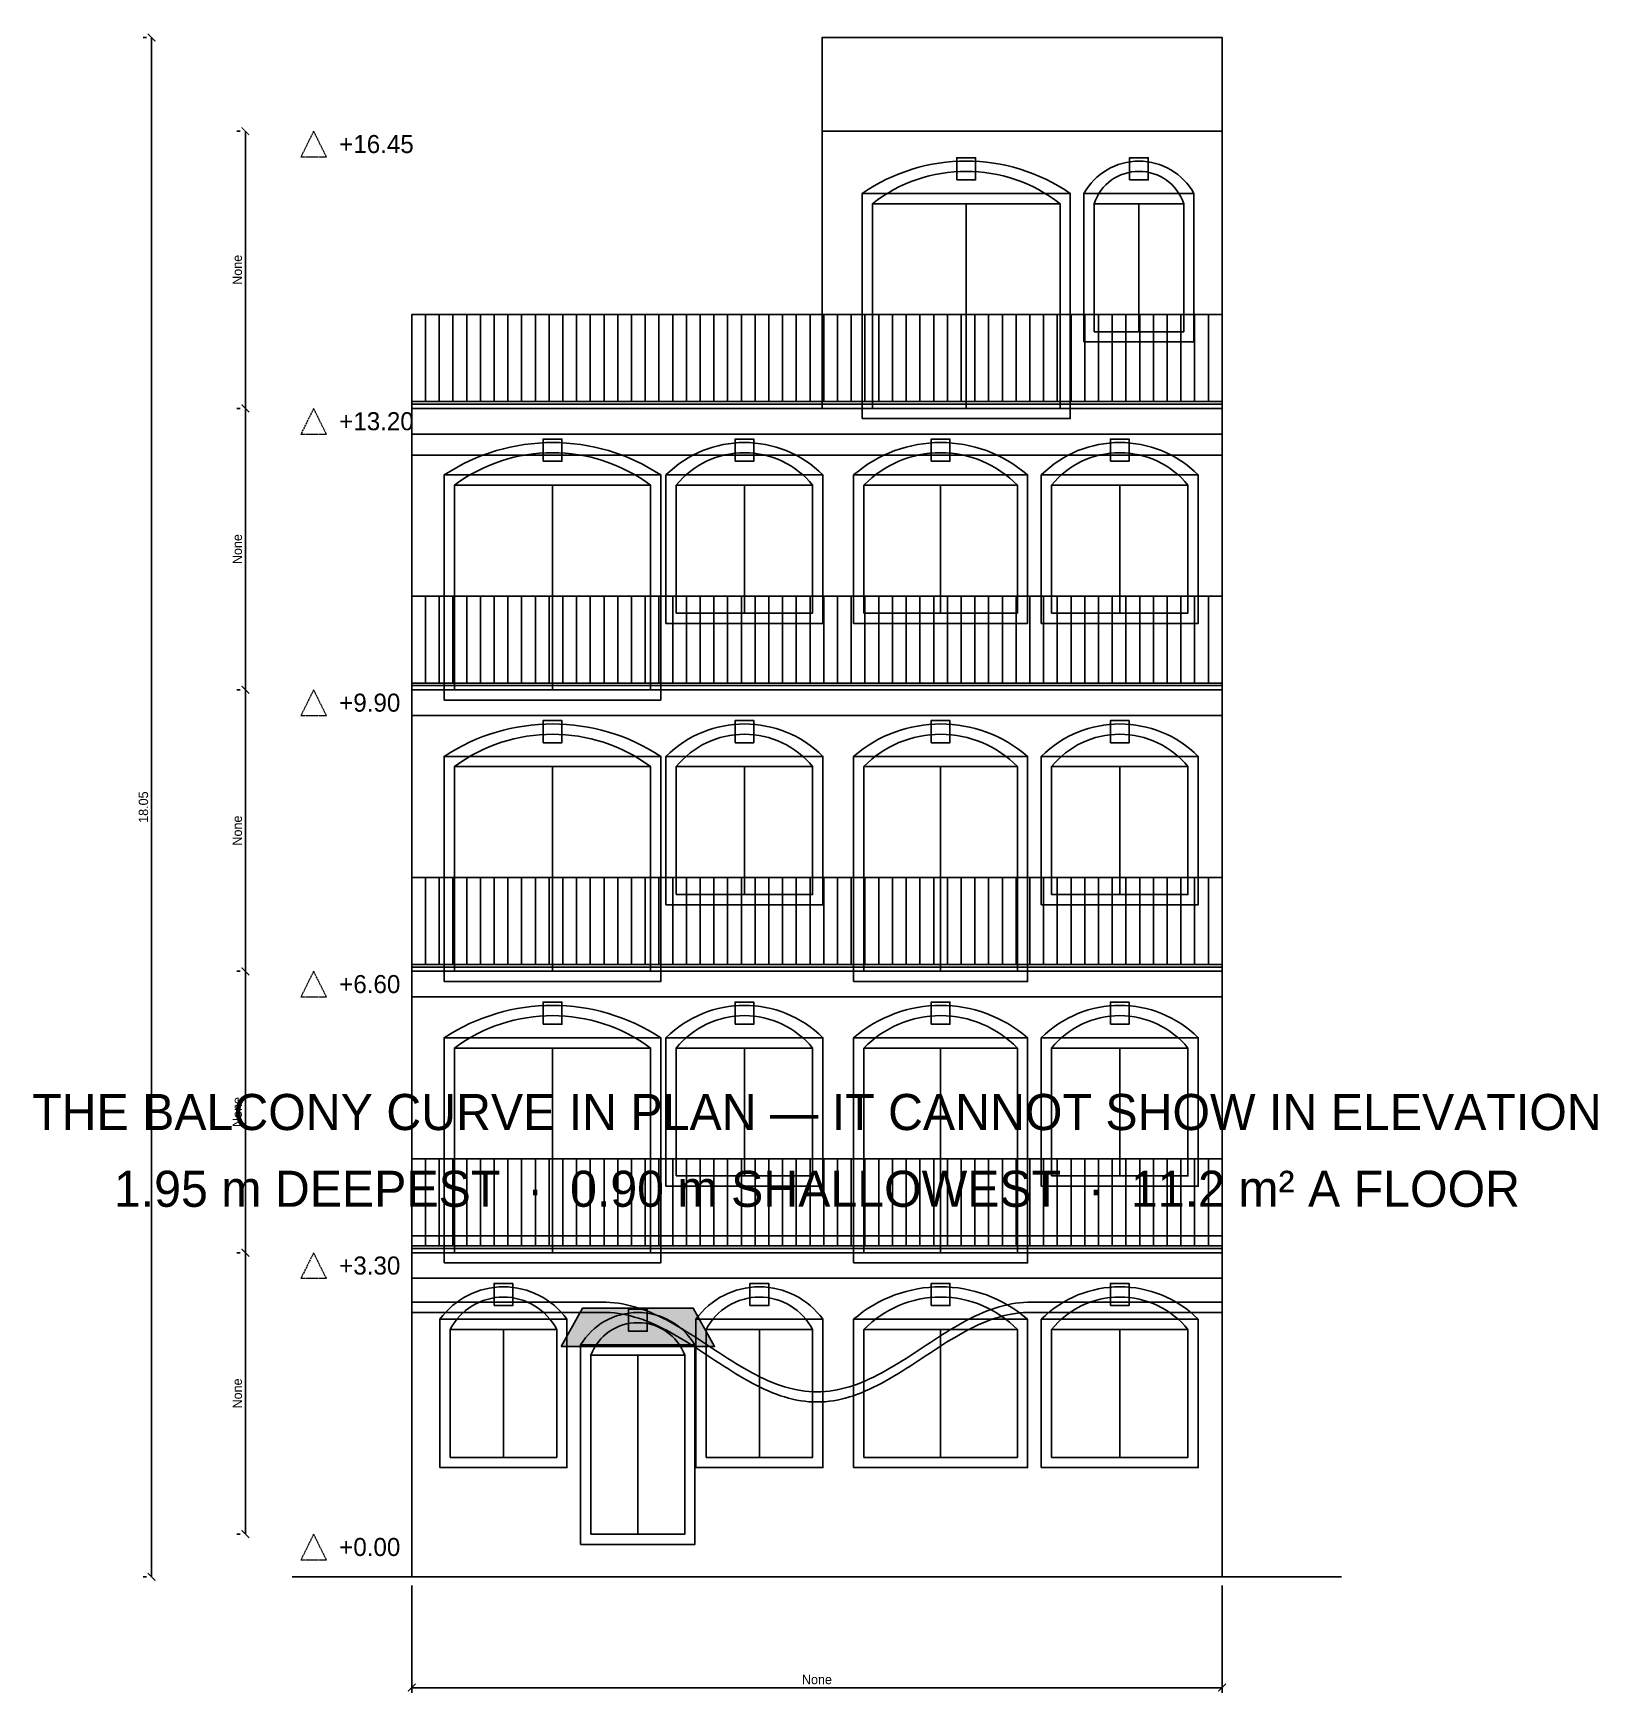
# Model space of a CAD drawing. Header units: millimetres. Extents: x 8062 to 26404, y -1860 to 17600.
import ezdxf
from ezdxf.enums import TextEntityAlignment as Align

# ---------------------------------------------------------------- set-up
doc = ezdxf.new("R2010")
doc.units = ezdxf.units.MM
doc.header["$LTSCALE"] = 20
doc.linetypes.add('DASHED', pattern=[1.524, 1.27, -0.254])
for name, color, linetype, lineweight in [('A-ANNO-DIMS', 5, 'CONTINUOUS', 13), ('A-ANNO-PATT', 8, 'CONTINUOUS', 9), ('A-ANNO-SYMB', 5, 'DASHED', 13), ('A-ANNO-TEXT', 7, 'CONTINUOUS', 13), ('A-FLOR', 7, 'CONTINUOUS', 25)]:
    doc.layers.add(name, color=color, linetype=linetype, lineweight=lineweight)
doc.dimstyles.new('ARCH', dxfattribs={"dimtxt": 2.2, "dimasz": 1.8, "dimexe": 1.2, "dimexo": 2, "dimgap": 0.8, "dimtad": 1, "dimlfac": 0.001, "dimblk": 'ARCHTICK', "dimcen": 2.5, "dimazin": 3, "dimtfac": 1, "dimtmove": 0, "dimatfit": 3})

# ---------------------------------------------------------------- blocks, each defined once
blk = doc.blocks.new('_ARCHTICK')
at = {"color": 0, "linetype": 'BYBLOCK', "const_width": 0.15}
blk.add_lwpolyline([(-0.5, -0.5), (0.5, 0.5)], dxfattribs=at)

msp = doc.modelspace()

# ---------------------------------------------------------------- hatches: boundary and pattern name
at = {"layer": 'A-ANNO-PATT'}
msp.add_hatch(color=7, dxfattribs=at).paths.add_polyline_path([(14250, 2200), (16050, 2200), (15800, 2650), (14500, 2650)])

# ---------------------------------------------------------------- linework, layer by layer
at = {"layer": 'A-ANNO-SYMB'}
for points in [[(11350, 16450), (11200, 16150), (11500, 16150)], [(11350, 13200), (11200, 12900), (11500, 12900)], [(11350, 9900), (11200, 9600), (11500, 9600)], [(11350, 6600), (11200, 6300), (11500, 6300)], [(11350, 3300), (11200, 3000), (11500, 3000)], [(11350, 0), (11200, -300), (11500, -300)]]:
    msp.add_lwpolyline(points, close=True, dxfattribs=at)
at = {"layer": 'A-FLOR'}
for p, q in [((19000, 13200), (19000, 15600)), ((21025, 14100), (21025, 15600)), ((12500, 14300), (22000, 14300)), ((12661.017, 13280), (12661.017, 14300)), ((12822.034, 13280), (12822.034, 14300)), ((12983.051, 13280), (12983.051, 14300)), ((13144.068, 13280), (13144.068, 14300)), ((13305.085, 13280), (13305.085, 14300)), ((13466.102, 13280), (13466.102, 14300)), ((13627.119, 13280), (13627.119, 14300)), ((13788.136, 13280), (13788.136, 14300)), ((13949.153, 13280), (13949.153, 14300)), ((14110.169, 13280), (14110.169, 14300)), ((14271.186, 13280), (14271.186, 14300)), ((14432.203, 13280), (14432.203, 14300)), ((14593.22, 13280), (14593.22, 14300)), ((14754.237, 13280), (14754.237, 14300)), ((14915.254, 13280), (14915.254, 14300)), ((15076.271, 13280), (15076.271, 14300)), ((15237.288, 13280), (15237.288, 14300)), ((15398.305, 13280), (15398.305, 14300)), ((15559.322, 13280), (15559.322, 14300)), ((15720.339, 13280), (15720.339, 14300)), ((15881.356, 13280), (15881.356, 14300)), ((16042.373, 13280), (16042.373, 14300)), ((16203.39, 13280), (16203.39, 14300)), ((16364.407, 13280), (16364.407, 14300)), ((16525.424, 13280), (16525.424, 14300)), ((16686.441, 13280), (16686.441, 14300)), ((16847.458, 13280), (16847.458, 14300)), ((17008.475, 13280), (17008.475, 14300)), ((17169.492, 13280), (17169.492, 14300)), ((17330.508, 13280), (17330.508, 14300)), ((17491.525, 13280), (17491.525, 14300)), ((17652.542, 13280), (17652.542, 14300)), ((17813.559, 13280), (17813.559, 14300)), ((17974.576, 13280), (17974.576, 14300)), ((18135.593, 13280), (18135.593, 14300)), ((18296.61, 13280), (18296.61, 14300)), ((18457.627, 13280), (18457.627, 14300)), ((18618.644, 13280), (18618.644, 14300)), ((18779.661, 13280), (18779.661, 14300)), ((18940.678, 13280), (18940.678, 14300)), ((19101.695, 13280), (19101.695, 14300)), ((19262.712, 13280), (19262.712, 14300)), ((19423.729, 13280), (19423.729, 14300)), ((19584.746, 13280), (19584.746, 14300)), ((19745.763, 13280), (19745.763, 14300)), ((19906.78, 13280), (19906.78, 14300)), ((20067.797, 13280), (20067.797, 14300)), ((20228.814, 13280), (20228.814, 14300)), ((20389.831, 13280), (20389.831, 14300)), ((20550.847, 13280), (20550.847, 14300)), ((20711.864, 13280), (20711.864, 14300)), ((20872.881, 13280), (20872.881, 14300)), ((21033.898, 13280), (21033.898, 14300)), ((21194.915, 13280), (21194.915, 14300)), ((21355.932, 13280), (21355.932, 14300)), ((21516.949, 13280), (21516.949, 14300)), ((21677.966, 13280), (21677.966, 14300)), ((21838.983, 13280), (21838.983, 14300)), ((12500, 13280), (22000, 13280)), ((14150, 9900), (14150, 12300)), ((16400, 10800), (16400, 12300)), ((18700, 10800), (18700, 12300)), ((20800, 10800), (20800, 12300)), ((12500, 11000), (22000, 11000)), ((12661.017, 9980), (12661.017, 11000)), ((12822.034, 9980), (12822.034, 11000)), ((12983.051, 9980), (12983.051, 11000)), ((13144.068, 9980), (13144.068, 11000)), ((13305.085, 9980), (13305.085, 11000)), ((13466.102, 9980), (13466.102, 11000)), ((13627.119, 9980), (13627.119, 11000)), ((13788.136, 9980), (13788.136, 11000)), ((13949.153, 9980), (13949.153, 11000)), ((14110.169, 9980), (14110.169, 11000)), ((14271.186, 9980), (14271.186, 11000)), ((14432.203, 9980), (14432.203, 11000)), ((14593.22, 9980), (14593.22, 11000)), ((14754.237, 9980), (14754.237, 11000)), ((14915.254, 9980), (14915.254, 11000)), ((15076.271, 9980), (15076.271, 11000)), ((15237.288, 9980), (15237.288, 11000)), ((15398.305, 9980), (15398.305, 11000)), ((15559.322, 9980), (15559.322, 11000)), ((15720.339, 9980), (15720.339, 11000)), ((15881.356, 9980), (15881.356, 11000)), ((16042.373, 9980), (16042.373, 11000)), ((16203.39, 9980), (16203.39, 11000)), ((16364.407, 9980), (16364.407, 11000)), ((16525.424, 9980), (16525.424, 11000)), ((16686.441, 9980), (16686.441, 11000)), ((16847.458, 9980), (16847.458, 11000)), ((17008.475, 9980), (17008.475, 11000)), ((17169.492, 9980), (17169.492, 11000)), ((17330.508, 9980), (17330.508, 11000)), ((17491.525, 9980), (17491.525, 11000)), ((17652.542, 9980), (17652.542, 11000)), ((17813.559, 9980), (17813.559, 11000)), ((17974.576, 9980), (17974.576, 11000)), ((18135.593, 9980), (18135.593, 11000)), ((18296.61, 9980), (18296.61, 11000)), ((18457.627, 9980), (18457.627, 11000)), ((18618.644, 9980), (18618.644, 11000)), ((18779.661, 9980), (18779.661, 11000)), ((18940.678, 9980), (18940.678, 11000)), ((19101.695, 9980), (19101.695, 11000)), ((19262.712, 9980), (19262.712, 11000)), ((19423.729, 9980), (19423.729, 11000)), ((19584.746, 9980), (19584.746, 11000)), ((19745.763, 9980), (19745.763, 11000)), ((19906.78, 9980), (19906.78, 11000)), ((20067.797, 9980), (20067.797, 11000)), ((20228.814, 9980), (20228.814, 11000)), ((20389.831, 9980), (20389.831, 11000)), ((20550.847, 9980), (20550.847, 11000)), ((20711.864, 9980), (20711.864, 11000)), ((20872.881, 9980), (20872.881, 11000)), ((21033.898, 9980), (21033.898, 11000)), ((21194.915, 9980), (21194.915, 11000)), ((21355.932, 9980), (21355.932, 11000)), ((21516.949, 9980), (21516.949, 11000)), ((21677.966, 9980), (21677.966, 11000)), ((21838.983, 9980), (21838.983, 11000)), ((12500, 9980), (22000, 9980)), ((14150, 6600), (14150, 9000)), ((16400, 7500), (16400, 9000)), ((18700, 6600), (18700, 9000)), ((20800, 7500), (20800, 9000)), ((12500, 7700), (22000, 7700)), ((12661.017, 6680), (12661.017, 7700)), ((12822.034, 6680), (12822.034, 7700)), ((12983.051, 6680), (12983.051, 7700)), ((13144.068, 6680), (13144.068, 7700)), ((13305.085, 6680), (13305.085, 7700)), ((13466.102, 6680), (13466.102, 7700)), ((13627.119, 6680), (13627.119, 7700)), ((13788.136, 6680), (13788.136, 7700)), ((13949.153, 6680), (13949.153, 7700)), ((14110.169, 6680), (14110.169, 7700)), ((14271.186, 6680), (14271.186, 7700)), ((14432.203, 6680), (14432.203, 7700)), ((14593.22, 6680), (14593.22, 7700)), ((14754.237, 6680), (14754.237, 7700)), ((14915.254, 6680), (14915.254, 7700)), ((15076.271, 6680), (15076.271, 7700)), ((15237.288, 6680), (15237.288, 7700)), ((15398.305, 6680), (15398.305, 7700)), ((15559.322, 6680), (15559.322, 7700)), ((15720.339, 6680), (15720.339, 7700)), ((15881.356, 6680), (15881.356, 7700)), ((16042.373, 6680), (16042.373, 7700)), ((16203.39, 6680), (16203.39, 7700)), ((16364.407, 6680), (16364.407, 7700)), ((16525.424, 6680), (16525.424, 7700)), ((16686.441, 6680), (16686.441, 7700)), ((16847.458, 6680), (16847.458, 7700)), ((17008.475, 6680), (17008.475, 7700)), ((17169.492, 6680), (17169.492, 7700)), ((17330.508, 6680), (17330.508, 7700)), ((17491.525, 6680), (17491.525, 7700)), ((17652.542, 6680), (17652.542, 7700)), ((17813.559, 6680), (17813.559, 7700)), ((17974.576, 6680), (17974.576, 7700)), ((18135.593, 6680), (18135.593, 7700)), ((18296.61, 6680), (18296.61, 7700)), ((18457.627, 6680), (18457.627, 7700)), ((18618.644, 6680), (18618.644, 7700)), ((18779.661, 6680), (18779.661, 7700)), ((18940.678, 6680), (18940.678, 7700)), ((19101.695, 6680), (19101.695, 7700)), ((19262.712, 6680), (19262.712, 7700)), ((19423.729, 6680), (19423.729, 7700)), ((19584.746, 6680), (19584.746, 7700)), ((19745.763, 6680), (19745.763, 7700)), ((19906.78, 6680), (19906.78, 7700)), ((20067.797, 6680), (20067.797, 7700)), ((20228.814, 6680), (20228.814, 7700)), ((20389.831, 6680), (20389.831, 7700)), ((20550.847, 6680), (20550.847, 7700)), ((20711.864, 6680), (20711.864, 7700)), ((20872.881, 6680), (20872.881, 7700)), ((21033.898, 6680), (21033.898, 7700)), ((21194.915, 6680), (21194.915, 7700)), ((21355.932, 6680), (21355.932, 7700)), ((21516.949, 6680), (21516.949, 7700)), ((21677.966, 6680), (21677.966, 7700)), ((21838.983, 6680), (21838.983, 7700)), ((12500, 6680), (22000, 6680)), ((14150, 3300), (14150, 5700)), ((16400, 4200), (16400, 5700)), ((18700, 3300), (18700, 5700)), ((20800, 4200), (20800, 5700)), ((12500, 4400), (22000, 4400)), ((12661.017, 3380), (12661.017, 4400)), ((12822.034, 3380), (12822.034, 4400)), ((12983.051, 3380), (12983.051, 4400)), ((13144.068, 3380), (13144.068, 4400)), ((13305.085, 3380), (13305.085, 4400)), ((13466.102, 3380), (13466.102, 4400)), ((13627.119, 3380), (13627.119, 4400)), ((13788.136, 3380), (13788.136, 4400)), ((13949.153, 3380), (13949.153, 4400)), ((14110.169, 3380), (14110.169, 4400)), ((14271.186, 3380), (14271.186, 4400)), ((14432.203, 3380), (14432.203, 4400)), ((14593.22, 3380), (14593.22, 4400)), ((14754.237, 3380), (14754.237, 4400)), ((14915.254, 3380), (14915.254, 4400)), ((15076.271, 3380), (15076.271, 4400)), ((15237.288, 3380), (15237.288, 4400)), ((15398.305, 3380), (15398.305, 4400)), ((15559.322, 3380), (15559.322, 4400)), ((15720.339, 3380), (15720.339, 4400)), ((15881.356, 3380), (15881.356, 4400)), ((16042.373, 3380), (16042.373, 4400)), ((16203.39, 3380), (16203.39, 4400)), ((16364.407, 3380), (16364.407, 4400)), ((16525.424, 3380), (16525.424, 4400)), ((16686.441, 3380), (16686.441, 4400)), ((16847.458, 3380), (16847.458, 4400)), ((17008.475, 3380), (17008.475, 4400)), ((17169.492, 3380), (17169.492, 4400)), ((17330.508, 3380), (17330.508, 4400)), ((17491.525, 3380), (17491.525, 4400)), ((17652.542, 3380), (17652.542, 4400)), ((17813.559, 3380), (17813.559, 4400)), ((17974.576, 3380), (17974.576, 4400)), ((18135.593, 3380), (18135.593, 4400)), ((18296.61, 3380), (18296.61, 4400)), ((18457.627, 3380), (18457.627, 4400)), ((18618.644, 3380), (18618.644, 4400)), ((18779.661, 3380), (18779.661, 4400)), ((18940.678, 3380), (18940.678, 4400)), ((19101.695, 3380), (19101.695, 4400)), ((19262.712, 3380), (19262.712, 4400)), ((19423.729, 3380), (19423.729, 4400)), ((19584.746, 3380), (19584.746, 4400)), ((19745.763, 3380), (19745.763, 4400)), ((19906.78, 3380), (19906.78, 4400)), ((20067.797, 3380), (20067.797, 4400)), ((20228.814, 3380), (20228.814, 4400)), ((20389.831, 3380), (20389.831, 4400)), ((20550.847, 3380), (20550.847, 4400)), ((20711.864, 3380), (20711.864, 4400)), ((20872.881, 3380), (20872.881, 4400)), ((21033.898, 3380), (21033.898, 4400)), ((21194.915, 3380), (21194.915, 4400)), ((21355.932, 3380), (21355.932, 4400)), ((21516.949, 3380), (21516.949, 4400)), ((21677.966, 3380), (21677.966, 4400)), ((21838.983, 3380), (21838.983, 4400)), ((12500, 3500), (22000, 3500)), ((12500, 3500), (12500, 2600)), ((12500, 3380), (22000, 3380)), ((22000, 3500), (22000, 2600)), ((13575, 900), (13575, 2400)), ((16575, 900), (16575, 2400)), ((18700, 900), (18700, 2400)), ((20800, 900), (20800, 2400)), ((15150, 0), (15150, 2100)), ((11100, -500), (23400, -500))]:
    msp.add_line(p, q, dxfattribs=at)
for points in [[(17310, 16450), (22000, 16450), (22000, 17550), (17310, 17550)], [(17310, 13200), (22000, 13200), (22000, 16450), (17310, 16450)], [(18890, 15880), (19110, 15880), (19110, 16140), (18890, 16140)], [(20915, 15880), (21135, 15880), (21135, 16140), (20915, 16140)], [(17780, 13080), (20220, 13080), (20220, 15720), (17780, 15720)], [(17900, 13200), (20100, 13200), (20100, 15600), (17900, 15600)], [(20380, 13980), (21670, 13980), (21670, 15720), (20380, 15720)], [(20500, 14100), (21550, 14100), (21550, 15600), (20500, 15600)], [(12500, 13200), (22000, 13200), (22000, 14300), (12500, 14300)], [(12500, 12900), (22000, 12900), (22000, 13250), (12500, 13250)], [(12500, -500), (22000, -500), (22000, 13200), (12500, 13200)], [(12500, 12650), (22000, 12650), (22000, 13200), (12500, 13200)], [(12500, 12900), (22000, 12900), (22000, 13200), (12500, 13200)], [(14040, 12580), (14260, 12580), (14260, 12840), (14040, 12840)], [(16290, 12580), (16510, 12580), (16510, 12840), (16290, 12840)], [(18590, 12580), (18810, 12580), (18810, 12840), (18590, 12840)], [(20690, 12580), (20910, 12580), (20910, 12840), (20690, 12840)], [(12880, 9780), (15420, 9780), (15420, 12420), (12880, 12420)], [(13000, 9900), (15300, 9900), (15300, 12300), (13000, 12300)], [(15480, 10680), (17320, 10680), (17320, 12420), (15480, 12420)], [(15600, 10800), (17200, 10800), (17200, 12300), (15600, 12300)], [(17680, 10680), (19720, 10680), (19720, 12420), (17680, 12420)], [(17800, 10800), (19600, 10800), (19600, 12300), (17800, 12300)], [(19880, 10680), (21720, 10680), (21720, 12420), (19880, 12420)], [(20000, 10800), (21600, 10800), (21600, 12300), (20000, 12300)], [(12500, 9600), (22000, 9600), (22000, 9950), (12500, 9950)], [(12500, 9600), (22000, 9600), (22000, 9900), (12500, 9900)], [(14040, 9280), (14260, 9280), (14260, 9540), (14040, 9540)], [(16290, 9280), (16510, 9280), (16510, 9540), (16290, 9540)], [(18590, 9280), (18810, 9280), (18810, 9540), (18590, 9540)], [(20690, 9280), (20910, 9280), (20910, 9540), (20690, 9540)], [(12880, 6480), (15420, 6480), (15420, 9120), (12880, 9120)], [(13000, 6600), (15300, 6600), (15300, 9000), (13000, 9000)], [(15480, 7380), (17320, 7380), (17320, 9120), (15480, 9120)], [(15600, 7500), (17200, 7500), (17200, 9000), (15600, 9000)], [(17680, 6480), (19720, 6480), (19720, 9120), (17680, 9120)], [(17800, 6600), (19600, 6600), (19600, 9000), (17800, 9000)], [(19880, 7380), (21720, 7380), (21720, 9120), (19880, 9120)], [(20000, 7500), (21600, 7500), (21600, 9000), (20000, 9000)], [(12500, 6300), (22000, 6300), (22000, 6650), (12500, 6650)], [(12500, 6300), (22000, 6300), (22000, 6600), (12500, 6600)], [(14040, 5980), (14260, 5980), (14260, 6240), (14040, 6240)], [(16290, 5980), (16510, 5980), (16510, 6240), (16290, 6240)], [(18590, 5980), (18810, 5980), (18810, 6240), (18590, 6240)], [(20690, 5980), (20910, 5980), (20910, 6240), (20690, 6240)], [(12880, 3180), (15420, 3180), (15420, 5820), (12880, 5820)], [(13000, 3300), (15300, 3300), (15300, 5700), (13000, 5700)], [(15480, 4080), (17320, 4080), (17320, 5820), (15480, 5820)], [(15600, 4200), (17200, 4200), (17200, 5700), (15600, 5700)], [(17680, 3180), (19720, 3180), (19720, 5820), (17680, 5820)], [(17800, 3300), (19600, 3300), (19600, 5700), (17800, 5700)], [(19880, 4080), (21720, 4080), (21720, 5820), (19880, 5820)], [(20000, 4200), (21600, 4200), (21600, 5700), (20000, 5700)], [(12500, 3000), (22000, 3000), (22000, 3350), (12500, 3350)], [(12500, 3000), (22000, 3000), (22000, 3300), (12500, 3300)], [(13465, 2680), (13685, 2680), (13685, 2940), (13465, 2940)], [(16465, 2680), (16685, 2680), (16685, 2940), (16465, 2940)], [(18590, 2680), (18810, 2680), (18810, 2940), (18590, 2940)], [(20690, 2680), (20910, 2680), (20910, 2940), (20690, 2940)], [(14250, 2200), (16050, 2200), (15800, 2650), (14500, 2650)], [(15040, 2380), (15260, 2380), (15260, 2640), (15040, 2640)], [(12830, 780), (14320, 780), (14320, 2520), (12830, 2520)], [(12950, 900), (14200, 900), (14200, 2400), (12950, 2400)], [(15830, 780), (17320, 780), (17320, 2520), (15830, 2520)], [(15950, 900), (17200, 900), (17200, 2400), (15950, 2400)], [(17680, 780), (19720, 780), (19720, 2520), (17680, 2520)], [(17800, 900), (19600, 900), (19600, 2400), (17800, 2400)], [(19880, 780), (21720, 780), (21720, 2520), (19880, 2520)], [(20000, 900), (21600, 900), (21600, 2400), (20000, 2400)], [(14480, -120), (15820, -120), (15820, 2220), (14480, 2220)], [(14600, 0), (15700, 0), (15700, 2100), (14600, 2100)]]:
    msp.add_lwpolyline(points, close=True, dxfattribs=at)
for points in [[(12500, 2720), (12547.5, 2720), (12595, 2720), (12642.5, 2720), (12690, 2720), (12737.5, 2720), (12785, 2720), (12832.5, 2720), (12880, 2720), (12927.5, 2720), (12975, 2720), (13022.5, 2720), (13070, 2720), (13117.5, 2720), (13165, 2720), (13212.5, 2720), (13260, 2720), (13307.5, 2720), (13355, 2720), (13402.5, 2720), (13450, 2720), (13497.5, 2720), (13545, 2720), (13592.5, 2720), (13640, 2720), (13687.5, 2720), (13735, 2720), (13782.5, 2720), (13830, 2720), (13877.5, 2720), (13925, 2720), (13972.5, 2720), (14020, 2720), (14067.5, 2720), (14115, 2720), (14162.5, 2720), (14210, 2720), (14257.5, 2720), (14305, 2720), (14352.5, 2720), (14400, 2720), (14447.5, 2720), (14495, 2720), (14542.5, 2720), (14590, 2720), (14637.5, 2720), (14685, 2720), (14732.5, 2720), (14780, 2719.627), (14827.5, 2717.512), (14875, 2713.536), (14922.5, 2707.714), (14970, 2700.065), (15017.5, 2690.617), (15065, 2679.403), (15112.5, 2666.464), (15160, 2651.846), (15207.5, 2635.601), (15255, 2617.787), (15302.5, 2598.466), (15350, 2577.709), (15397.5, 2555.588), (15445, 2532.183), (15492.5, 2507.577), (15540, 2481.857), (15587.5, 2455.116), (15635, 2427.448), (15682.5, 2398.952), (15730, 2369.73), (15777.5, 2339.886), (15825, 2309.525), (15872.5, 2278.757), (15920, 2247.69), (15967.5, 2216.435), (16015, 2185.105), (16062.5, 2153.809), (16110, 2122.66), (16157.5, 2091.769), (16205, 2061.245), (16252.5, 2031.198), (16300, 2001.735), (16347.5, 1972.959), (16395, 1944.975), (16442.5, 1917.881), (16490, 1891.774), (16537.5, 1866.748), (16585, 1842.89), (16632.5, 1820.287), (16680, 1799.018), (16727.5, 1779.16), (16775, 1760.783), (16822.5, 1743.952), (16870, 1728.728), (16917.5, 1715.165), (16965, 1703.311), (17012.5, 1693.209), (17060, 1684.893), (17107.5, 1678.395), (17155, 1673.737), (17202.5, 1670.935), (17250, 1670), (17297.5, 1670.935), (17345, 1673.737), (17392.5, 1678.395), (17440, 1684.893), (17487.5, 1693.209), (17535, 1703.311), (17582.5, 1715.165), (17630, 1728.728), (17677.5, 1743.952), (17725, 1760.783), (17772.5, 1779.16), (17820, 1799.018), (17867.5, 1820.287), (17915, 1842.89), (17962.5, 1866.748), (18010, 1891.774), (18057.5, 1917.881), (18105, 1944.975), (18152.5, 1972.959), (18200, 2001.735), (18247.5, 2031.198), (18295, 2061.245), (18342.5, 2091.769), (18390, 2122.66), (18437.5, 2153.809), (18485, 2185.105), (18532.5, 2216.435), (18580, 2247.69), (18627.5, 2278.757), (18675, 2309.525), (18722.5, 2339.886), (18770, 2369.73), (18817.5, 2398.952), (18865, 2427.448), (18912.5, 2455.116), (18960, 2481.857), (19007.5, 2507.577), (19055, 2532.183), (19102.5, 2555.588), (19150, 2577.709), (19197.5, 2598.466), (19245, 2617.787), (19292.5, 2635.601), (19340, 2651.846), (19387.5, 2666.464), (19435, 2679.403), (19482.5, 2690.617), (19530, 2700.065), (19577.5, 2707.714), (19625, 2713.536), (19672.5, 2717.512), (19720, 2719.627), (19767.5, 2720), (19815, 2720), (19862.5, 2720), (19910, 2720), (19957.5, 2720), (20005, 2720), (20052.5, 2720), (20100, 2720), (20147.5, 2720), (20195, 2720), (20242.5, 2720), (20290, 2720), (20337.5, 2720), (20385, 2720), (20432.5, 2720), (20480, 2720), (20527.5, 2720), (20575, 2720), (20622.5, 2720), (20670, 2720), (20717.5, 2720), (20765, 2720), (20812.5, 2720), (20860, 2720), (20907.5, 2720), (20955, 2720), (21002.5, 2720), (21050, 2720), (21097.5, 2720), (21145, 2720), (21192.5, 2720), (21240, 2720), (21287.5, 2720), (21335, 2720), (21382.5, 2720), (21430, 2720), (21477.5, 2720), (21525, 2720), (21572.5, 2720), (21620, 2720), (21667.5, 2720), (21715, 2720), (21762.5, 2720), (21810, 2720), (21857.5, 2720), (21905, 2720), (21952.5, 2720), (22000, 2720)], [(12500, 2600), (12547.5, 2600), (12595, 2600), (12642.5, 2600), (12690, 2600), (12737.5, 2600), (12785, 2600), (12832.5, 2600), (12880, 2600), (12927.5, 2600), (12975, 2600), (13022.5, 2600), (13070, 2600), (13117.5, 2600), (13165, 2600), (13212.5, 2600), (13260, 2600), (13307.5, 2600), (13355, 2600), (13402.5, 2600), (13450, 2600), (13497.5, 2600), (13545, 2600), (13592.5, 2600), (13640, 2600), (13687.5, 2600), (13735, 2600), (13782.5, 2600), (13830, 2600), (13877.5, 2600), (13925, 2600), (13972.5, 2600), (14020, 2600), (14067.5, 2600), (14115, 2600), (14162.5, 2600), (14210, 2600), (14257.5, 2600), (14305, 2600), (14352.5, 2600), (14400, 2600), (14447.5, 2600), (14495, 2600), (14542.5, 2600), (14590, 2600), (14637.5, 2600), (14685, 2600), (14732.5, 2600), (14780, 2599.627), (14827.5, 2597.512), (14875, 2593.536), (14922.5, 2587.714), (14970, 2580.065), (15017.5, 2570.617), (15065, 2559.403), (15112.5, 2546.464), (15160, 2531.846), (15207.5, 2515.601), (15255, 2497.787), (15302.5, 2478.466), (15350, 2457.709), (15397.5, 2435.588), (15445, 2412.183), (15492.5, 2387.577), (15540, 2361.857), (15587.5, 2335.116), (15635, 2307.448), (15682.5, 2278.952), (15730, 2249.73), (15777.5, 2219.886), (15825, 2189.525), (15872.5, 2158.757), (15920, 2127.69), (15967.5, 2096.435), (16015, 2065.105), (16062.5, 2033.809), (16110, 2002.66), (16157.5, 1971.769), (16205, 1941.245), (16252.5, 1911.198), (16300, 1881.735), (16347.5, 1852.959), (16395, 1824.975), (16442.5, 1797.881), (16490, 1771.774), (16537.5, 1746.748), (16585, 1722.89), (16632.5, 1700.287), (16680, 1679.018), (16727.5, 1659.16), (16775, 1640.783), (16822.5, 1623.952), (16870, 1608.728), (16917.5, 1595.165), (16965, 1583.311), (17012.5, 1573.209), (17060, 1564.893), (17107.5, 1558.395), (17155, 1553.737), (17202.5, 1550.935), (17250, 1550), (17297.5, 1550.935), (17345, 1553.737), (17392.5, 1558.395), (17440, 1564.893), (17487.5, 1573.209), (17535, 1583.311), (17582.5, 1595.165), (17630, 1608.728), (17677.5, 1623.952), (17725, 1640.783), (17772.5, 1659.16), (17820, 1679.018), (17867.5, 1700.287), (17915, 1722.89), (17962.5, 1746.748), (18010, 1771.774), (18057.5, 1797.881), (18105, 1824.975), (18152.5, 1852.959), (18200, 1881.735), (18247.5, 1911.198), (18295, 1941.245), (18342.5, 1971.769), (18390, 2002.66), (18437.5, 2033.809), (18485, 2065.105), (18532.5, 2096.435), (18580, 2127.69), (18627.5, 2158.757), (18675, 2189.525), (18722.5, 2219.886), (18770, 2249.73), (18817.5, 2278.952), (18865, 2307.448), (18912.5, 2335.116), (18960, 2361.857), (19007.5, 2387.577), (19055, 2412.183), (19102.5, 2435.588), (19150, 2457.709), (19197.5, 2478.466), (19245, 2497.787), (19292.5, 2515.601), (19340, 2531.846), (19387.5, 2546.464), (19435, 2559.403), (19482.5, 2570.617), (19530, 2580.065), (19577.5, 2587.714), (19625, 2593.536), (19672.5, 2597.512), (19720, 2599.627), (19767.5, 2600), (19815, 2600), (19862.5, 2600), (19910, 2600), (19957.5, 2600), (20005, 2600), (20052.5, 2600), (20100, 2600), (20147.5, 2600), (20195, 2600), (20242.5, 2600), (20290, 2600), (20337.5, 2600), (20385, 2600), (20432.5, 2600), (20480, 2600), (20527.5, 2600), (20575, 2600), (20622.5, 2600), (20670, 2600), (20717.5, 2600), (20765, 2600), (20812.5, 2600), (20860, 2600), (20907.5, 2600), (20955, 2600), (21002.5, 2600), (21050, 2600), (21097.5, 2600), (21145, 2600), (21192.5, 2600), (21240, 2600), (21287.5, 2600), (21335, 2600), (21382.5, 2600), (21430, 2600), (21477.5, 2600), (21525, 2600), (21572.5, 2600), (21620, 2600), (21667.5, 2600), (21715, 2600), (21762.5, 2600), (21810, 2600), (21857.5, 2600), (21905, 2600), (21952.5, 2600), (22000, 2600)]]:
    msp.add_lwpolyline(points, dxfattribs=at)
for centre, radius, start, end in [((19000, 13951.579), 2148.421, 55.3989456, 124.6010544), ((19000, 14197.895), 1782.105, 51.884591, 128.115409), ((21025, 15362.599), 737.401, 28.9912999, 151.0087001), ((21025, 15427.336), 552.664, 18.205245, 161.794755), ((14150, 10487.763), 2312.237, 56.6843089, 123.3156911), ((14150, 10749.868), 1930.132, 53.4292963, 126.5707037), ((16400, 11496.316), 1303.684, 45.1144933, 134.8855067), ((16400, 11647.895), 1032.105, 39.1845638, 140.8154362), ((18700, 11241.053), 1558.947, 49.1343426, 130.8656574), ((18700, 11424.211), 1255.789, 44.2188967, 135.7811033), ((20800, 11496.316), 1303.684, 45.1144933, 134.8855067), ((20800, 11647.895), 1032.105, 39.1845638, 140.8154362), ((14150, 7187.763), 2312.237, 56.6843089, 123.3156911), ((14150, 7449.868), 1930.132, 53.4292963, 126.5707037), ((16400, 8196.316), 1303.684, 45.1144933, 134.8855067), ((16400, 8347.895), 1032.105, 39.1845638, 140.8154362), ((18700, 7941.053), 1558.947, 49.1343426, 130.8656574), ((18700, 8124.211), 1255.789, 44.2188967, 135.7811033), ((20800, 8196.316), 1303.684, 45.1144933, 134.8855067), ((20800, 8347.895), 1032.105, 39.1845638, 140.8154362), ((14150, 3887.763), 2312.237, 56.6843089, 123.3156911), ((14150, 4149.868), 1930.132, 53.4292963, 126.5707037), ((16400, 4896.316), 1303.684, 45.1144933, 134.8855067), ((16400, 5047.895), 1032.105, 39.1845638, 140.8154362), ((18700, 4641.053), 1558.947, 49.1343426, 130.8656574), ((18700, 4824.211), 1255.789, 44.2188967, 135.7811033), ((20800, 4896.316), 1303.684, 45.1144933, 134.8855067), ((20800, 5047.895), 1032.105, 39.1845638, 140.8154362), ((13575, 1979.704), 920.296, 35.9507337, 144.0492663), ((13575, 2076.02), 703.98, 27.4007973, 152.5992027), ((16575, 1979.704), 920.296, 35.9507337, 144.0492663), ((16575, 2076.02), 703.98, 27.4007973, 152.5992027), ((18700, 1341.053), 1558.947, 49.1343426, 130.8656574), ((18700, 1524.211), 1255.789, 44.2188967, 135.7811033), ((20800, 1596.316), 1303.684, 45.1144933, 134.8855067), ((20800, 1747.895), 1032.105, 39.1845638, 140.8154362), ((15150, 1819.342), 780.658, 30.8792911, 149.1207089), ((15150, 1891.974), 588.026, 20.718105, 159.281895)]:
    msp.add_arc(centre, radius, start, end, dxfattribs=at)

# ---------------------------------------------------------------- texts
at = {"layer": 'A-ANNO-TEXT'}
for s, p in [('+16.45', (11650, 16300)), ('+13.20', (11650, 13050)), ('+9.90', (11650, 9750)), ('+6.60', (11650, 6450)), ('+3.30', (11650, 3150)), ('+0.00', (11650, -150))]:
    msp.add_text(s, height=211.6667, dxfattribs=at).set_placement(p, align=Align.MIDDLE_LEFT)
for s, p in [('THE BALCONY CURVE IN PLAN — IT CANNOT SHOW IN ELEVATION', (17250, 4950)), ('1.95 m DEEPEST  ·  0.90 m SHALLOWEST  ·  11.2 m² A FLOOR', (17250, 4050))]:
    msp.add_text(s, height=423.33333, dxfattribs=at).set_placement(p, align=Align.MIDDLE_CENTER)

# ---------------------------------------------------------------- dimensions: what is measured, and where the dimension line sits
at = {"layer": 'A-ANNO-DIMS'}
for base, p1, p2, text in [((9450, -500), (9450, -500), (9450, 17550), '18.05'), ((10550, 13200), (10550, 13200), (10550, 16450), 'None'), ((10550, 9900), (10550, 9900), (10550, 13200), 'None'), ((10550, 6600), (10550, 6600), (10550, 9900), 'None'), ((10550, 3300), (10550, 3300), (10550, 6600), 'None'), ((10550, 0), (10550, 0), (10550, 3300), 'None')]:
    msp.add_linear_dim(base=base, p1=p1, p2=p2, angle=90, text=text, dimstyle='ARCH', override={"dimscale": 50}, dxfattribs=at).render()
msp.add_linear_dim(base=(12500, -1800), p1=(12500, -500), p2=(22000, -500), text='None', dimstyle='ARCH', override={"dimscale": 50}, dxfattribs=at).render()

doc.saveas('drawing.dxf')
